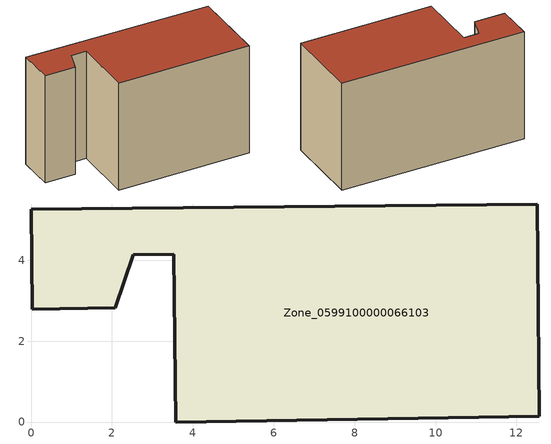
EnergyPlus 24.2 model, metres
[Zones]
Zone_0599100000066103
 floor ground (C_G): 2.08,2.82 0.03,2.79 0,5.26 12.51,5.39 12.57,0.14 3.58,0 3.53,4.15 2.53,4.14 z0
 wall outside (C_F): 0.03,2.79 2.08,2.82 2.53,4.14 3.53,4.15 3.58,0 12.57,0.14 12.51,5.39 0,5.26 0.03,2.79 z0:7.59
 roof outside (C_R): 12.57,0.14 12.51,5.39 0,5.26 0.03,2.79 2.08,2.82 2.53,4.14 3.53,4.15 3.58,0 z7.59
[BUILDING]
Pand.0599100000066103: North Axis=0; Terrain=City; Loads Convergence Tolerance Value=0.04; Temperature Convergence Tolerance Value=0.4; Solar Distribution=FullExterior; Maximum Number of Warmup Days=25; Minimum Number of Warmup Days=1
[Site:Location]
Rotterdam.The.Hague.AP_ZH_NLD Design_Conditions: Latitude=51.96; Longitude=4.45; Time Zone=1; Elevation=-4.5
[SITE:GROUNDTEMPERATURE:BUILDINGSURFACE]
18, 18, 18, 18, 18, 18, 18, 18, 18, 18, 18, 18
[MATERIAL] Thermal Absorptance=0.9; Solar Absorptance=0.7; Visible Absorptance=0.7
Name | Roughness | Thickness | Conductivity | Density | Specific Heat
G.TI.1975-1991 | MediumSmooth | 0.15 | 0.288461 | 540 | 1210
F.TI.1975-1991 | Rough | 0.3 | 0.230769 | 1920 | 840
R.TI.1975-1991 | MediumRough | 0.2 | 0.153846 | 1500 | 1000
[CONSTRUCTION]
C_G: G.TI.1975-1991
C_F: F.TI.1975-1991
C_R: R.TI.1975-1991
[ZONE]
Zone_0599100000066103: Type=1; Multiplier=1; Ceiling Height=Autocalculate; Volume=Autocalculate; Floor Area=autocalculate; Part of Total Floor Area=Yes
[ZONEINFILTRATION:DESIGNFLOWRATE]
Infil_Zone_0599100000066103: Zone or ZoneList or Space or SpaceList=Zone_0599100000066103; Schedule=AlwaysOn; Design Flow Rate Calculation Method=Flow/Area; Flow Rate per Floor Area=0.003; Constant Term Coefficient=1; Temperature Term Coefficient=0; Velocity Term Coefficient=0; Velocity Squared Term Coefficient=0
[HVACTEMPLATE:ZONE:IDEALLOADSAIRSYSTEM]
Zone_0599100000066103: Maximum Heating Supply Air Temperature=50; Minimum Cooling Supply Air Temperature=13; Maximum Heating Supply Air Humidity Ratio=0.0156; Minimum Cooling Supply Air Humidity Ratio=0.0077; Heating Limit=NoLimit; Cooling Limit=NoLimit; Dehumidification Control Type=ConstantSensibleHeatRatio; Cooling Sensible Heat Ratio=0.7; Dehumidification Setpoint=60; Humidification Control Type=None; Humidification Setpoint=30; Outdoor Air Method=None; Outdoor Air Flow Rate per Person=0.00944; Outdoor Air Flow Rate per Zone Floor Area=0; Outdoor Air Flow Rate per Zone=0; Demand Controlled Ventilation Type=None; Outdoor Air Economizer Type=NoEconomizer; Heat Recovery Type=None; Sensible Heat Recovery Effectiveness=0.7; Latent Heat Recovery Effectiveness=0.65
[ZONECONTROL:THERMOSTAT]
ThermostatControl_Zone_0599100000066103: Zone or ZoneList=Zone_0599100000066103; Control Type Schedule=DualSetpointControlType; Control 1=Thermostat_Zone_0599100000066103; Temperature Difference Between Cutout And Setpoint=0
[THERMOSTATSETPOINT:DUALSETPOINT]
Thermostat_Zone_0599100000066103: Heating Setpoint Temperature Schedule=HeatingSetpoint_Zone_0599100000066103; Cooling Setpoint Temperature Schedule=CoolingSetpoint_Zone_0599100000066103
[SCHEDULE:COMPACT]
HeatingSetpoint_Zone_0599100000066103: Through: 12/31, For: AllDays, Until: 24:00, 21
CoolingSetpoint_Zone_0599100000066103: Through: 12/31, For: AllDays, Until: 24:00, 24
DualSetpointControlType: Through: 12/31, For: AllDays, Until: 24:00, 4
AlwaysOn: Through: 12/31, For: AllDays, Until: 24:00, 1
